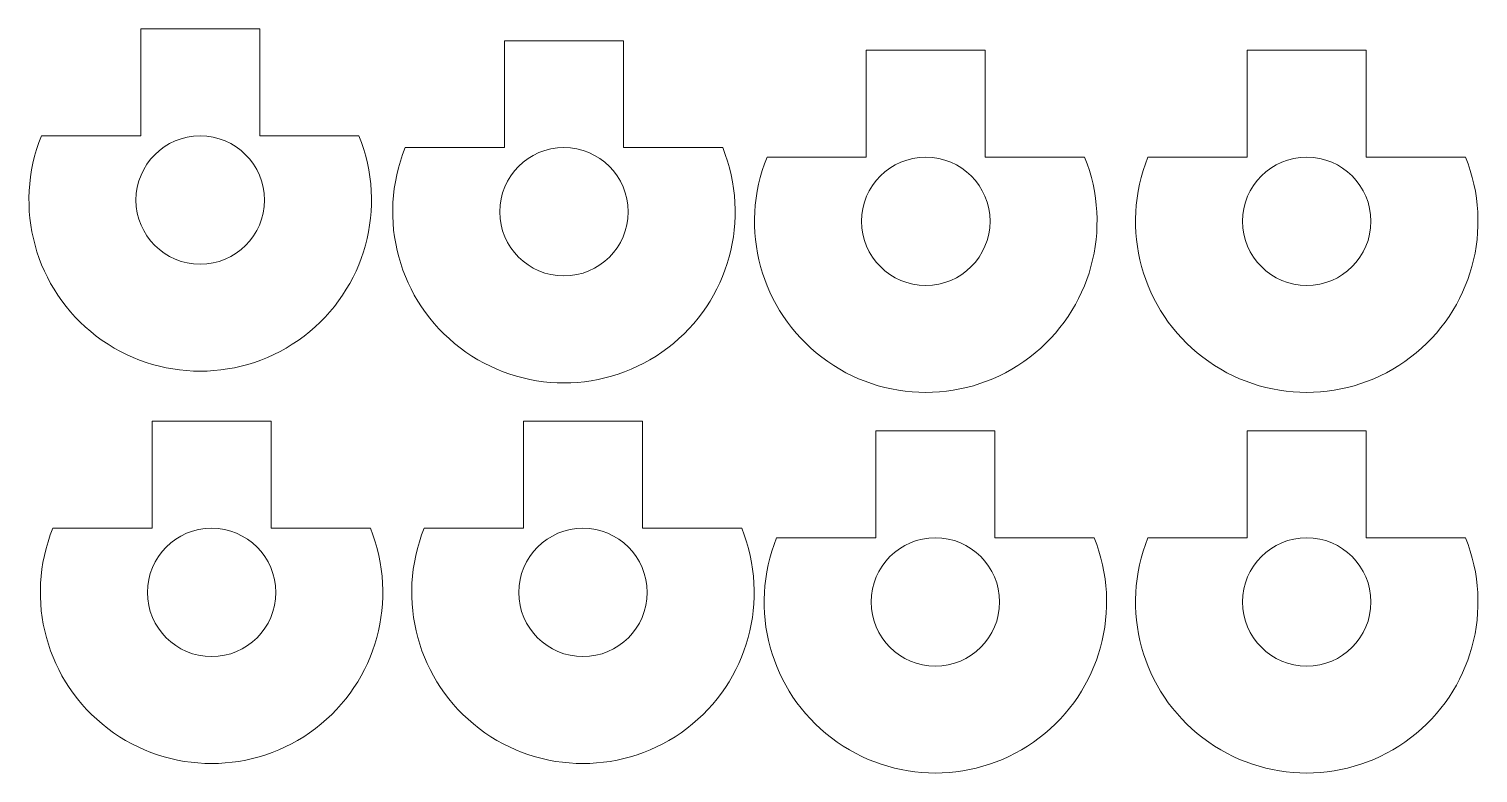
# Model space of a CAD drawing. Header units: inches. Extents: x 1.5 to 3.19, y 13.56 to 14.43.
import ezdxf

# ---------------------------------------------------------------- set-up
doc = ezdxf.new("R2010")
doc.units = ezdxf.units.IN
doc.header["$MEASUREMENT"] = 0

msp = doc.modelspace()

# ---------------------------------------------------------------- linework, layer by layer
at = {"color": 7, "linetype": 'Continuous', "lineweight": 15}
for p, q in [((1.6274, 14.427), (1.6274, 14.302)), ((1.7664, 14.427), (1.6274, 14.427)), ((1.7664, 14.302), (1.7664, 14.427)), ((2.0522, 14.4133), (2.0522, 14.2883)), ((2.1912, 14.4133), (2.0522, 14.4133)), ((2.1912, 14.2883), (2.1912, 14.4133)), ((2.4748, 14.4022), (2.4748, 14.2772)), ((2.6138, 14.4022), (2.4748, 14.4022)), ((2.6138, 14.2772), (2.6138, 14.4022)), ((2.9197, 14.4022), (2.9197, 14.2772)), ((3.0587, 14.4022), (2.9197, 14.4022)), ((3.0587, 14.2772), (3.0587, 14.4022)), ((1.6274, 14.302), (1.5115, 14.302)), ((1.8823, 14.302), (1.7664, 14.302)), ((2.0522, 14.2883), (1.9363, 14.2883)), ((2.3071, 14.2883), (2.1912, 14.2883)), ((2.4748, 14.2772), (2.3589, 14.2772)), ((2.7297, 14.2772), (2.6138, 14.2772)), ((2.9197, 14.2772), (2.8038, 14.2772)), ((3.1746, 14.2772), (3.0587, 14.2772)), ((1.6407, 13.9684), (1.6407, 13.8434)), ((1.7797, 13.9684), (1.6407, 13.9684)), ((1.7797, 13.8434), (1.7797, 13.9684)), ((2.0744, 13.9684), (2.0744, 13.8434)), ((2.2134, 13.9684), (2.0744, 13.9684)), ((2.2134, 13.8434), (2.2134, 13.9684)), ((2.486, 13.9573), (2.486, 13.8323)), ((2.625, 13.9573), (2.486, 13.9573)), ((2.625, 13.8323), (2.625, 13.9573)), ((2.9197, 13.9573), (2.9197, 13.8323)), ((3.0587, 13.9573), (2.9197, 13.9573)), ((3.0587, 13.8323), (3.0587, 13.9573)), ((1.6407, 13.8434), (1.5248, 13.8434)), ((1.8956, 13.8434), (1.7797, 13.8434)), ((2.0744, 13.8434), (1.9585, 13.8434)), ((2.3293, 13.8434), (2.2134, 13.8434)), ((2.486, 13.8323), (2.3701, 13.8323)), ((2.7409, 13.8323), (2.625, 13.8323)), ((2.9197, 13.8323), (2.8038, 13.8323)), ((3.1746, 13.8323), (3.0587, 13.8323))]:
    msp.add_line(p, q, dxfattribs=at)
for centre in [(1.6969, 14.227), (2.1217, 14.2133), (2.5443, 14.2022), (2.9892, 14.2022), (1.7102, 13.7684), (2.1439, 13.7684), (2.5555, 13.7573), (2.9892, 13.7573)]:
    msp.add_circle(centre, 0.075, dxfattribs=at)
for centre in [(1.6969, 14.227), (2.1217, 14.2133), (2.5443, 14.2022), (2.9892, 14.2022), (1.7102, 13.7684), (2.1439, 13.7684), (2.5555, 13.7573), (2.9892, 13.7573)]:
    msp.add_arc(centre, 0.2, 157.9757, 22.0243, dxfattribs=at)

doc.saveas('drawing.dxf')
